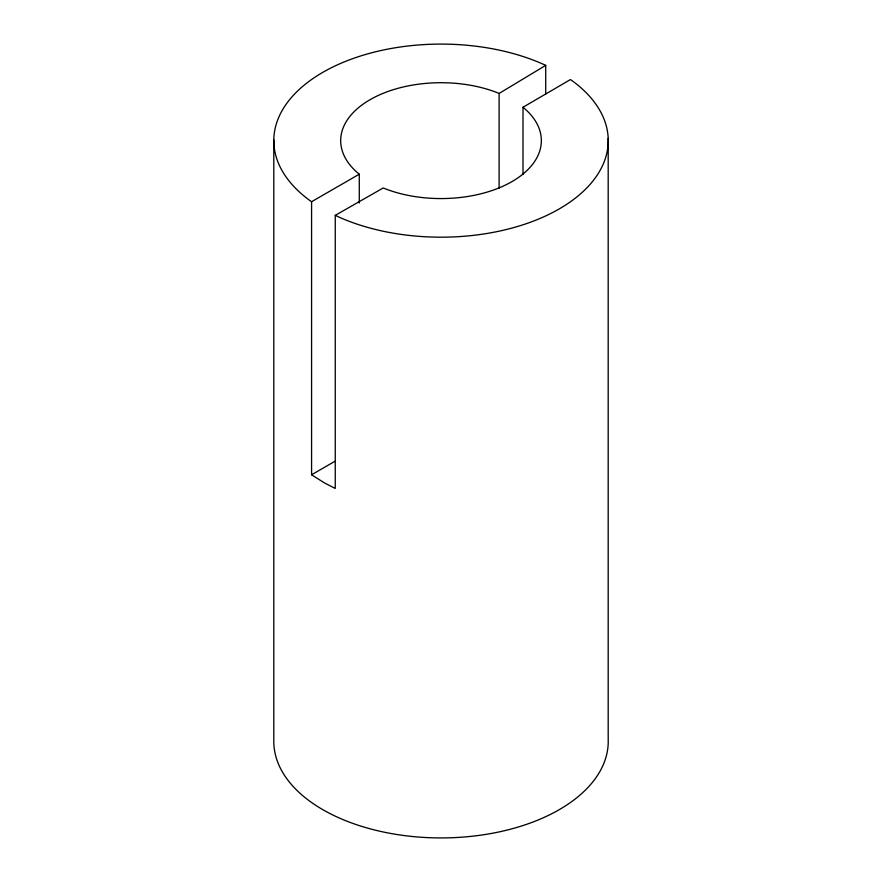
<?xml version="1.0" encoding="UTF-8"?>
<svg xmlns="http://www.w3.org/2000/svg" width="882" height="882" viewBox="0 0 882 882"><rect width="100%" height="100%" fill="white"/><g stroke="black" fill="none" stroke-linecap="round" stroke-linejoin="round"><path stroke-width="1.32" d="M359.283 202.992L359.283 174.184L357.276 172.541A100.328 57.925 0 0 1 370.076 99.677A100.328 57.925 0 0 1 496.268 92.29L499.113 93.448L545.715 65.356L545.715 94.176M335.248 215.362L383.185 187.976A100.328 57.925 0 0 0 511.968 181.604A100.328 57.925 0 0 0 523.004 107.251L570.445 79.567L574.601 82.566A167.216 96.546 0 0 1 559.265 208.902A167.216 96.546 0 0 1 340.43 217.766L335.248 215.362L335.248 488.43L324.631 483.027L311.578 474.781L311.578 201.724L310.629 201.085A167.216 96.546 0 0 1 322.779 72.368A167.216 96.546 0 0 1 545.715 65.356M311.578 201.724L359.283 174.184M311.578 474.781L335.425 461.01M608.194 138.386L608.194 739.127A167.216 96.546 0 0 1 442.323 837.922A167.216 96.546 0 0 1 273.806 740.637L273.806 139.885M523.004 107.251L523.004 174.493M499.113 93.448L499.113 188.131"/></g></svg>
